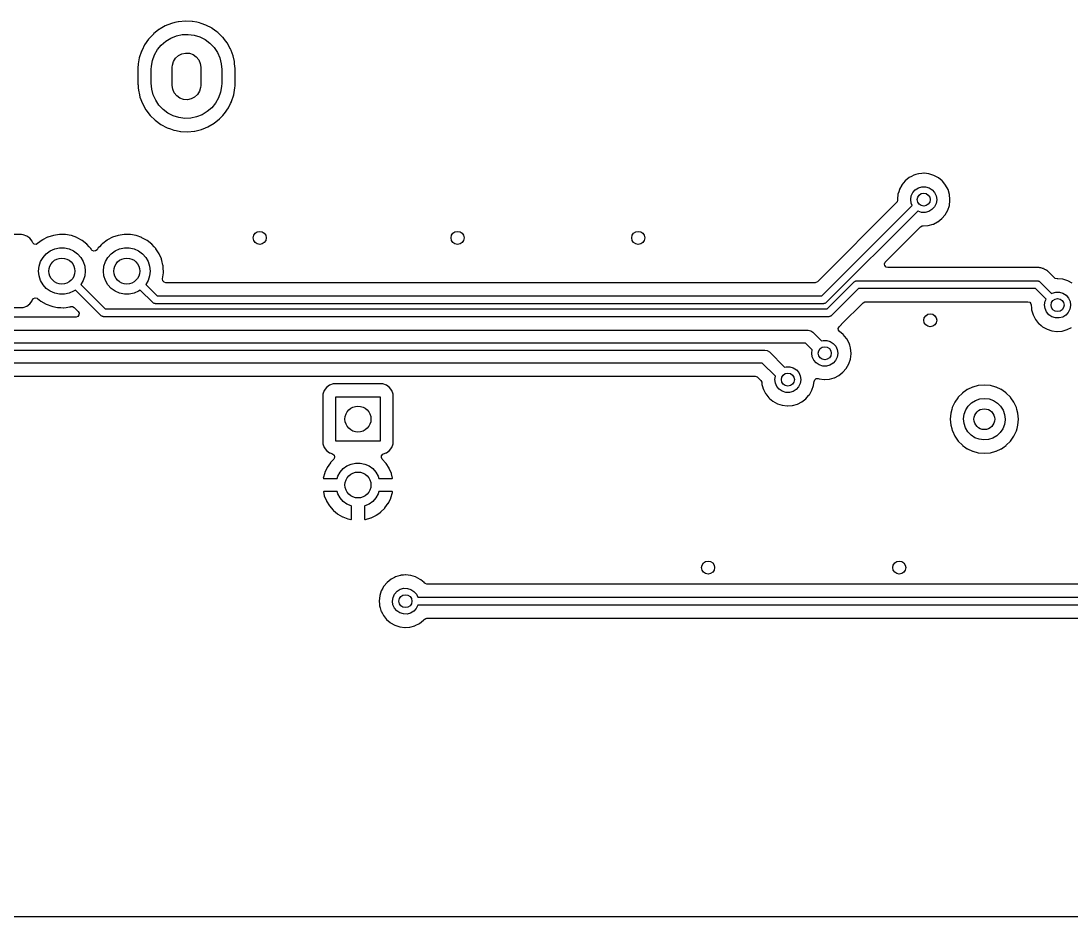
# Model space of a CAD drawing. Extents: x 123 to 292, y -246 to -33.
# Drawn here: x 231.34 to 271.79, y -246.12 to -211.61 of the extents above; entities that cross this region are included whole.
import ezdxf

# ---------------------------------------------------------------- set-up
doc = ezdxf.new("R2010")
doc.units = 0
doc.layers.add('BLACK', color=7, linetype='CONTINUOUS')

msp = doc.modelspace()

# ---------------------------------------------------------------- linework, layer by layer
at = {"layer": 'BLACK', "linetype": 'CONTINUOUS'}
for p, q in [((236.657, -211.94), (236.445, -212.109)), ((236.669, -211.933), (236.657, -211.94)), ((236.709, -211.91), (236.669, -211.933)), ((236.891, -211.803), (236.709, -211.91)), ((236.895, -211.801), (236.891, -211.803)), ((237.138, -211.703), (236.895, -211.801)), ((237.142, -211.701), (237.138, -211.703)), ((237.138, -211.703), (237.138, -211.703)), ((237.271, -211.67), (237.142, -211.701)), ((237.401, -211.638), (237.271, -211.67)), ((237.406, -211.637), (237.401, -211.638)), ((237.401, -211.638), (237.401, -211.638)), ((237.675, -211.611), (237.406, -211.637)), ((237.68, -211.611), (237.675, -211.611)), ((237.942, -211.624), (237.68, -211.611)), ((237.68, -211.611), (237.68, -211.611)), ((237.946, -211.624), (237.942, -211.624)), ((237.942, -211.624), (237.942, -211.624)), ((237.951, -211.625), (237.946, -211.624)), ((238.114, -211.658), (237.951, -211.625)), ((237.951, -211.625), (237.951, -211.625)), ((238.212, -211.677), (238.114, -211.658)), ((238.286, -211.703), (238.212, -211.677)), ((238.464, -211.766), (238.286, -211.703)), ((238.468, -211.767), (238.464, -211.766)), ((238.464, -211.766), (238.464, -211.766)), ((238.708, -211.893), (238.468, -211.767)), ((238.712, -211.896), (238.708, -211.893)), ((238.884, -212.022), (238.712, -211.896)), ((236.26, -212.308), (236.105, -212.53)), ((236.279, -212.287), (236.26, -212.308)), ((236.442, -212.113), (236.279, -212.287)), ((236.445, -212.109), (236.442, -212.113)), ((236.917, -212.385), (237.113, -212.266)), ((237.113, -212.266), (237.327, -212.181)), ((237.327, -212.181), (237.552, -212.134)), ((237.552, -212.134), (237.782, -212.126)), ((237.782, -212.126), (238.01, -212.156)), ((238.01, -212.156), (238.23, -212.224)), ((238.23, -212.224), (238.435, -212.328)), ((238.435, -212.328), (238.619, -212.465)), ((238.927, -212.053), (238.884, -212.022)), ((239.121, -212.243), (238.927, -212.053)), ((239.124, -212.246), (239.121, -212.243)), ((239.182, -212.322), (239.124, -212.246)), ((239.124, -212.246), (239.124, -212.246)), ((239.286, -212.458), (239.182, -212.322)), ((236.006, -212.731), (235.985, -212.773)), ((236.103, -212.534), (236.006, -212.731)), ((236.105, -212.53), (236.103, -212.534)), ((236.103, -212.534), (236.103, -212.534)), ((236.483, -212.914), (236.597, -212.714)), ((236.597, -212.714), (236.743, -212.536)), ((236.743, -212.536), (236.917, -212.385)), ((238.619, -212.465), (238.778, -212.632)), ((238.778, -212.632), (238.906, -212.823)), ((239.417, -212.695), (239.286, -212.458)), ((239.419, -212.699), (239.417, -212.695)), ((239.437, -212.747), (239.419, -212.699)), ((239.419, -212.699), (239.419, -212.699)), ((239.513, -212.949), (239.437, -212.747)), ((235.899, -213.035), (235.859, -213.265)), ((235.9, -213.031), (235.899, -213.035)), ((235.899, -213.035), (235.899, -213.035)), ((235.985, -212.773), (235.9, -213.031)), ((236.364, -213.356), (236.405, -213.13)), ((236.405, -213.13), (236.483, -212.914)), ((237.216, -213.17), (237.294, -213.043)), ((237.294, -213.043), (237.404, -212.942)), ((237.404, -212.942), (237.537, -212.875)), ((237.537, -212.875), (237.683, -212.845)), ((237.683, -212.845), (237.832, -212.856)), ((237.832, -212.856), (237.973, -212.907)), ((237.973, -212.907), (238.095, -212.993)), ((238.095, -212.993), (238.188, -213.109)), ((238.188, -213.109), (238.248, -213.246)), ((238.906, -212.823), (239.001, -213.032)), ((239.001, -213.032), (239.059, -213.255)), ((239.514, -212.953), (239.513, -212.949)), ((239.562, -213.17), (239.514, -212.953)), ((239.514, -212.953), (239.514, -212.953)), ((235.854, -213.298), (235.849, -213.384)), ((235.849, -213.384), (235.849, -214.073)), ((235.859, -213.265), (235.854, -213.298)), ((236.358, -213.484), (236.364, -213.356)), ((236.358, -214.004), (236.358, -213.484)), ((237.168, -213.394), (237.174, -213.314)), ((237.168, -214.094), (237.168, -213.394)), ((237.174, -213.314), (237.216, -213.17)), ((238.248, -213.246), (238.268, -213.394)), ((238.268, -213.394), (238.268, -214.094)), ((239.059, -213.255), (239.078, -213.484)), ((239.078, -213.484), (239.078, -214.004)), ((239.572, -213.214), (239.562, -213.17)), ((239.572, -213.218), (239.572, -213.214)), ((239.584, -213.385), (239.572, -213.218)), ((239.587, -213.415), (239.584, -213.385)), ((239.587, -214.104), (239.587, -213.415)), ((235.849, -214.073), (235.85, -214.075)), ((235.85, -214.075), (235.85, -214.075)), ((235.85, -214.075), (235.858, -214.186)), ((235.858, -214.186), (235.864, -214.274)), ((235.864, -214.274), (235.865, -214.279)), ((235.865, -214.279), (235.865, -214.279)), ((235.865, -214.279), (235.904, -214.457)), ((236.377, -214.233), (236.358, -214.004)), ((236.435, -214.456), (236.377, -214.233)), ((237.188, -214.242), (237.168, -214.094)), ((237.248, -214.379), (237.188, -214.242)), ((238.22, -214.318), (238.142, -214.445)), ((238.262, -214.174), (238.22, -214.318)), ((238.268, -214.094), (238.262, -214.174)), ((239.031, -214.358), (238.953, -214.574)), ((239.072, -214.132), (239.031, -214.358)), ((239.078, -214.004), (239.072, -214.132)), ((239.536, -214.457), (239.582, -214.19)), ((239.582, -214.19), (239.587, -214.104)), ((235.904, -214.457), (235.923, -214.539)), ((235.923, -214.539), (236.019, -214.793)), ((236.53, -214.665), (236.435, -214.456)), ((236.658, -214.856), (236.53, -214.665)), ((237.341, -214.495), (237.248, -214.379)), ((237.463, -214.581), (237.341, -214.495)), ((237.604, -214.632), (237.463, -214.581)), ((237.753, -214.643), (237.604, -214.632)), ((237.899, -214.613), (237.753, -214.643)), ((238.032, -214.546), (237.899, -214.613)), ((238.142, -214.445), (238.032, -214.546)), ((238.839, -214.774), (238.693, -214.952)), ((238.953, -214.574), (238.839, -214.774)), ((239.413, -214.793), (239.449, -214.719)), ((239.449, -214.719), (239.451, -214.715)), ((239.449, -214.719), (239.449, -214.719)), ((239.451, -214.715), (239.536, -214.457)), ((236.019, -214.793), (236.15, -215.03)), ((236.15, -215.03), (236.315, -215.245)), ((236.817, -215.023), (236.658, -214.856)), ((237.001, -215.16), (236.817, -215.023)), ((237.206, -215.264), (237.001, -215.16)), ((238.519, -215.103), (238.323, -215.222)), ((238.693, -214.952), (238.519, -215.103)), ((239.112, -215.249), (239.173, -215.184)), ((239.173, -215.184), (239.176, -215.18)), ((239.173, -215.184), (239.173, -215.184)), ((239.176, -215.18), (239.331, -214.958)), ((239.331, -214.958), (239.413, -214.793)), ((236.315, -215.245), (236.509, -215.435)), ((236.509, -215.435), (236.728, -215.595)), ((237.426, -215.332), (237.206, -215.264)), ((237.654, -215.362), (237.426, -215.332)), ((237.884, -215.354), (237.654, -215.362)), ((238.109, -215.307), (237.884, -215.354)), ((238.323, -215.222), (238.109, -215.307)), ((238.545, -215.685), (238.779, -215.548)), ((238.779, -215.548), (238.991, -215.379)), ((238.991, -215.379), (239.112, -215.249)), ((236.728, -215.595), (236.968, -215.721)), ((236.968, -215.721), (236.972, -215.722)), ((236.972, -215.722), (236.972, -215.722)), ((236.972, -215.722), (237.105, -215.769)), ((237.105, -215.769), (237.224, -215.811)), ((237.224, -215.811), (237.322, -215.83)), ((237.322, -215.83), (237.485, -215.863)), ((237.485, -215.863), (237.485, -215.863)), ((237.485, -215.863), (237.49, -215.864)), ((237.49, -215.864), (237.494, -215.864)), ((237.494, -215.864), (237.494, -215.864)), ((237.494, -215.864), (237.756, -215.877)), ((237.756, -215.877), (237.756, -215.877)), ((237.756, -215.877), (237.761, -215.877)), ((237.761, -215.877), (238.03, -215.851)), ((238.03, -215.851), (238.035, -215.85)), ((238.035, -215.85), (238.195, -215.811)), ((238.035, -215.85), (238.035, -215.85)), ((238.195, -215.811), (238.294, -215.787)), ((238.294, -215.787), (238.453, -215.722)), ((238.453, -215.722), (238.541, -215.687)), ((238.541, -215.687), (238.545, -215.685)), ((238.541, -215.687), (238.541, -215.687)), ((265.64, -217.602), (265.561, -217.643)), ((265.731, -217.554), (265.64, -217.602)), ((265.736, -217.551), (265.731, -217.554)), ((265.731, -217.554), (265.731, -217.554)), ((265.815, -217.528), (265.736, -217.551)), ((265.92, -217.497), (265.815, -217.528)), ((265.926, -217.496), (265.92, -217.497)), ((265.92, -217.497), (265.92, -217.497)), ((265.932, -217.495), (265.926, -217.496)), ((266.041, -217.485), (265.932, -217.495)), ((265.932, -217.495), (265.932, -217.495)), ((266.123, -217.478), (266.041, -217.485)), ((266.129, -217.478), (266.123, -217.478)), ((266.314, -217.498), (266.129, -217.478)), ((266.129, -217.478), (266.129, -217.478)), ((266.32, -217.498), (266.314, -217.498)), ((266.314, -217.498), (266.314, -217.498)), ((266.509, -217.557), (266.32, -217.498)), ((266.683, -217.651), (266.509, -217.557)), ((265.273, -217.93), (265.185, -218.092)), ((265.277, -217.924), (265.273, -217.93)), ((265.28, -217.918), (265.277, -217.924)), ((265.277, -217.924), (265.277, -217.924)), ((265.407, -217.767), (265.28, -217.918)), ((265.561, -217.643), (265.407, -217.767)), ((265.912, -218.035), (266.048, -217.996)), ((266.048, -217.996), (266.19, -217.996)), ((266.19, -217.996), (266.326, -218.037)), ((266.687, -217.655), (266.683, -217.651)), ((266.829, -217.772), (266.687, -217.655)), ((266.687, -217.655), (266.687, -217.655)), ((266.835, -217.777), (266.829, -217.772)), ((266.839, -217.782), (266.835, -217.777)), ((266.89, -217.844), (266.839, -217.782)), ((266.839, -217.782), (266.839, -217.782)), ((266.96, -217.93), (266.89, -217.844)), ((267.053, -218.105), (266.96, -217.93)), ((265.125, -218.28), (265.103, -218.477)), ((265.153, -218.192), (265.125, -218.28)), ((265.183, -218.098), (265.153, -218.192)), ((265.185, -218.092), (265.183, -218.098)), ((265.183, -218.098), (265.183, -218.098)), ((265.616, -218.485), (265.638, -218.345)), ((265.638, -218.345), (265.698, -218.216)), ((265.698, -218.216), (265.792, -218.11)), ((265.792, -218.11), (265.912, -218.035)), ((266.326, -218.037), (266.445, -218.114)), ((266.445, -218.114), (266.537, -218.222)), ((266.537, -218.222), (266.596, -218.351)), ((266.596, -218.351), (266.616, -218.491)), ((267.11, -218.294), (267.053, -218.105)), ((267.129, -218.491), (267.11, -218.294)), ((265.069, -218.607), (262.02, -221.656)), ((262.193, -222.202), (265.676, -218.719)), ((265.091, -218.577), (265.069, -218.607)), ((265.105, -218.507), (265.091, -218.577)), ((265.103, -218.477), (265.103, -218.483)), ((265.103, -218.483), (265.105, -218.507)), ((265.634, -218.625), (265.616, -218.485)), ((265.676, -218.719), (265.634, -218.625)), ((266.531, -218.771), (266.435, -218.876)), ((266.592, -218.643), (266.531, -218.771)), ((266.616, -218.503), (266.592, -218.643)), ((266.616, -218.491), (266.616, -218.503)), ((267.042, -218.903), (267.104, -218.716)), ((267.104, -218.716), (267.129, -218.519)), ((267.129, -218.519), (267.129, -218.491)), ((265.886, -218.933), (262.361, -222.458)), ((265.901, -218.942), (265.886, -218.933)), ((266.036, -218.985), (265.901, -218.942)), ((266.178, -218.987), (266.036, -218.985)), ((266.315, -218.95), (266.178, -218.987)), ((266.435, -218.876), (266.315, -218.95)), ((266.659, -219.347), (266.815, -219.225)), ((266.815, -219.225), (266.944, -219.075)), ((266.944, -219.075), (267.042, -218.903)), ((264.644, -220.894), (265.998, -219.54)), ((265.998, -219.54), (266.06, -219.506)), ((266.06, -219.506), (266.089, -219.503)), ((266.089, -219.503), (266.095, -219.504)), ((266.095, -219.504), (266.101, -219.504)), ((266.101, -219.504), (266.286, -219.489)), ((266.101, -219.504), (266.101, -219.504)), ((266.286, -219.489), (266.286, -219.489)), ((266.286, -219.489), (266.292, -219.489)), ((266.292, -219.489), (266.482, -219.436)), ((266.482, -219.436), (266.488, -219.433)), ((266.488, -219.433), (266.653, -219.349)), ((266.488, -219.433), (266.488, -219.433)), ((266.653, -219.349), (266.659, -219.347)), ((266.653, -219.349), (266.653, -219.349)), ((231.366, -219.835), (229.47, -219.835)), ((231.428, -219.842), (231.366, -219.835)), ((231.565, -219.893), (231.428, -219.842)), ((231.681, -219.981), (231.565, -219.893)), ((231.769, -220.097), (231.681, -219.981)), ((232.366, -219.943), (232.169, -220.046)), ((232.37, -219.941), (232.366, -219.943)), ((232.366, -219.943), (232.366, -219.943)), ((232.59, -219.869), (232.37, -219.941)), ((232.819, -219.834), (232.59, -219.869)), ((232.825, -219.834), (232.819, -219.834)), ((232.974, -219.836), (232.825, -219.834)), ((232.825, -219.834), (232.825, -219.834)), ((233.051, -219.837), (232.974, -219.836)), ((233.056, -219.838), (233.051, -219.837)), ((233.274, -219.877), (233.056, -219.838)), ((233.056, -219.838), (233.056, -219.838)), ((233.279, -219.878), (233.274, -219.877)), ((233.274, -219.877), (233.274, -219.877)), ((233.284, -219.879), (233.279, -219.878)), ((233.492, -219.953), (233.284, -219.879)), ((233.284, -219.879), (233.284, -219.879)), ((233.497, -219.955), (233.492, -219.953)), ((233.492, -219.953), (233.492, -219.953)), ((233.502, -219.957), (233.497, -219.955)), ((233.696, -220.064), (233.502, -219.957)), ((233.502, -219.957), (233.502, -219.957)), ((234.866, -219.943), (234.669, -220.046)), ((234.87, -219.941), (234.866, -219.943)), ((234.866, -219.943), (234.866, -219.943)), ((235.09, -219.869), (234.87, -219.941)), ((235.319, -219.834), (235.09, -219.869)), ((235.325, -219.834), (235.319, -219.834)), ((235.474, -219.836), (235.325, -219.834)), ((235.325, -219.834), (235.325, -219.834)), ((235.551, -219.837), (235.474, -219.836)), ((235.556, -219.838), (235.551, -219.837)), ((235.774, -219.877), (235.556, -219.838)), ((235.556, -219.838), (235.556, -219.838)), ((235.779, -219.878), (235.774, -219.877)), ((235.774, -219.877), (235.774, -219.877)), ((235.784, -219.879), (235.779, -219.878)), ((235.992, -219.953), (235.784, -219.879)), ((235.784, -219.879), (235.784, -219.879)), ((235.997, -219.955), (235.992, -219.953)), ((235.992, -219.953), (235.992, -219.953)), ((236.002, -219.957), (235.997, -219.955)), ((236.196, -220.064), (236.002, -219.957)), ((236.002, -219.957), (236.002, -219.957)), ((231.772, -220.106), (231.769, -220.097)), ((231.782, -220.134), (231.772, -220.106)), ((231.772, -220.106), (231.772, -220.106)), ((231.795, -220.159), (231.782, -220.134)), ((231.849, -220.205), (231.795, -220.159)), ((231.92, -220.214), (231.849, -220.205)), ((231.979, -220.186), (231.92, -220.214)), ((231.98, -220.187), (231.979, -220.186)), ((232.161, -220.051), (231.98, -220.187)), ((232.165, -220.048), (232.161, -220.051)), ((232.161, -220.051), (232.161, -220.051)), ((232.169, -220.046), (232.165, -220.048)), ((232.468, -220.465), (232.64, -220.388)), ((232.64, -220.388), (232.824, -220.349)), ((232.824, -220.349), (233.012, -220.349)), ((233.012, -220.349), (233.196, -220.388)), ((233.196, -220.388), (233.368, -220.465)), ((233.7, -220.067), (233.696, -220.064)), ((233.696, -220.064), (233.696, -220.064)), ((233.704, -220.07), (233.7, -220.067)), ((233.878, -220.207), (233.704, -220.07)), ((233.704, -220.07), (233.704, -220.07)), ((233.882, -220.21), (233.878, -220.207)), ((233.878, -220.207), (233.878, -220.207)), ((233.969, -220.306), (233.882, -220.21)), ((234.031, -220.374), (233.969, -220.306)), ((234.038, -220.382), (234.031, -220.374)), ((234.041, -220.386), (234.038, -220.382)), ((234.063, -220.421), (234.041, -220.386)), ((234.041, -220.386), (234.041, -220.386)), ((234.084, -220.445), (234.063, -220.421)), ((234.273, -220.423), (234.218, -220.468)), ((234.32, -220.355), (234.273, -220.423)), ((234.36, -220.313), (234.32, -220.355)), ((234.442, -220.226), (234.36, -220.313)), ((234.48, -220.187), (234.442, -220.226)), ((234.489, -220.18), (234.48, -220.187)), ((234.661, -220.051), (234.489, -220.18)), ((234.665, -220.048), (234.661, -220.051)), ((234.661, -220.051), (234.661, -220.051)), ((234.669, -220.046), (234.665, -220.048)), ((234.968, -220.465), (235.14, -220.388)), ((235.14, -220.388), (235.324, -220.349)), ((235.324, -220.349), (235.512, -220.349)), ((235.512, -220.349), (235.696, -220.388)), ((235.696, -220.388), (235.868, -220.465)), ((236.2, -220.067), (236.196, -220.064)), ((236.196, -220.064), (236.196, -220.064)), ((236.204, -220.07), (236.2, -220.067)), ((236.378, -220.207), (236.204, -220.07)), ((236.204, -220.07), (236.204, -220.07)), ((236.382, -220.21), (236.378, -220.207)), ((236.378, -220.207), (236.378, -220.207)), ((236.469, -220.306), (236.382, -220.21)), ((236.531, -220.374), (236.469, -220.306)), ((236.538, -220.382), (236.531, -220.374)), ((236.664, -220.576), (236.538, -220.382)), ((232.096, -220.878), (232.19, -220.715)), ((232.19, -220.715), (232.316, -220.575)), ((232.316, -220.575), (232.468, -220.465)), ((233.368, -220.465), (233.52, -220.575)), ((233.52, -220.575), (233.646, -220.715)), ((233.646, -220.715), (233.74, -220.878)), ((234.147, -220.476), (234.084, -220.445)), ((234.218, -220.468), (234.147, -220.476)), ((234.596, -220.878), (234.69, -220.715)), ((234.69, -220.715), (234.816, -220.575)), ((234.816, -220.575), (234.968, -220.465)), ((235.868, -220.465), (236.02, -220.575)), ((236.02, -220.575), (236.146, -220.715)), ((236.146, -220.715), (236.24, -220.878)), ((236.666, -220.581), (236.664, -220.576)), ((236.75, -220.776), (236.666, -220.581)), ((236.666, -220.581), (236.666, -220.581)), ((236.756, -220.789), (236.75, -220.776)), ((236.757, -220.794), (236.756, -220.789)), ((236.768, -220.836), (236.757, -220.794)), ((236.757, -220.794), (236.757, -220.794)), ((236.812, -221.013), (236.768, -220.836)), ((232.018, -221.244), (232.038, -221.057)), ((232.038, -221.431), (232.018, -221.244)), ((232.038, -221.057), (232.096, -220.878)), ((233.74, -220.878), (233.798, -221.057)), ((233.798, -221.057), (233.818, -221.244)), ((233.818, -221.244), (233.798, -221.431)), ((234.518, -221.244), (234.538, -221.057)), ((234.538, -221.431), (234.518, -221.244)), ((234.538, -221.057), (234.596, -220.878)), ((236.24, -220.878), (236.298, -221.057)), ((236.298, -221.057), (236.318, -221.244)), ((236.318, -221.244), (236.298, -221.431)), ((236.813, -221.018), (236.812, -221.013)), ((236.824, -221.154), (236.813, -221.018)), ((236.813, -221.018), (236.813, -221.018)), ((236.831, -221.244), (236.824, -221.154)), ((236.83, -221.31), (236.831, -221.247)), ((236.831, -221.247), (236.831, -221.244)), ((236.831, -221.247), (236.831, -221.247)), ((264.609, -220.965), (264.638, -220.9)), ((264.61, -220.972), (264.609, -220.965)), ((264.619, -221.035), (264.61, -220.972)), ((264.665, -221.089), (264.619, -221.035)), ((264.638, -220.9), (264.644, -220.894)), ((264.734, -221.109), (264.665, -221.089)), ((270.448, -221.109), (264.734, -221.109)), ((270.459, -221.108), (270.448, -221.109)), ((270.505, -221.104), (270.459, -221.108)), ((270.513, -221.105), (270.505, -221.104)), ((270.527, -221.107), (270.513, -221.105)), ((270.546, -221.109), (270.527, -221.107)), ((270.568, -221.109), (270.546, -221.109)), ((270.585, -221.113), (270.568, -221.109)), ((270.613, -221.12), (270.585, -221.113)), ((270.624, -221.123), (270.613, -221.12)), ((270.67, -221.13), (270.624, -221.123)), ((270.689, -221.139), (270.67, -221.13)), ((270.708, -221.145), (270.689, -221.139)), ((270.729, -221.15), (270.708, -221.145)), ((270.736, -221.154), (270.729, -221.15)), ((270.769, -221.173), (270.736, -221.154)), ((270.736, -221.154), (270.736, -221.154)), ((270.78, -221.178), (270.769, -221.173)), ((270.815, -221.193), (270.78, -221.178)), ((270.822, -221.196), (270.815, -221.193)), ((270.815, -221.193), (270.815, -221.193)), ((270.829, -221.201), (270.822, -221.196)), ((270.839, -221.209), (270.829, -221.201)), ((270.856, -221.22), (270.839, -221.209)), ((270.868, -221.227), (270.856, -221.22)), ((270.875, -221.23), (270.868, -221.227)), ((270.881, -221.236), (270.875, -221.23)), ((270.908, -221.262), (270.881, -221.236)), ((232.096, -221.61), (232.038, -221.431)), ((232.19, -221.773), (232.096, -221.61)), ((233.74, -221.61), (233.651, -221.765)), ((233.798, -221.431), (233.74, -221.61)), ((234.596, -221.61), (234.538, -221.431)), ((234.69, -221.773), (234.596, -221.61)), ((236.24, -221.61), (236.151, -221.765)), ((236.298, -221.431), (236.24, -221.61)), ((236.798, -221.549), (236.799, -221.546)), ((236.808, -221.619), (236.798, -221.549)), ((236.799, -221.543), (236.83, -221.313)), ((236.799, -221.546), (236.799, -221.543)), ((236.854, -221.673), (236.808, -221.619)), ((236.83, -221.313), (236.83, -221.31)), ((262.02, -221.656), (261.957, -221.69)), ((263.44, -221.661), (263.457, -221.651)), ((263.457, -221.651), (263.471, -221.637)), ((263.471, -221.637), (263.49, -221.632)), ((263.49, -221.632), (263.507, -221.623)), ((263.507, -221.623), (263.527, -221.623)), ((263.527, -221.623), (263.546, -221.617)), ((263.546, -221.617), (270.485, -221.617)), ((270.485, -221.617), (270.504, -221.623)), ((270.504, -221.623), (270.523, -221.623)), ((270.523, -221.623), (270.541, -221.632)), ((270.541, -221.632), (270.56, -221.637)), ((270.56, -221.637), (270.574, -221.651)), ((270.574, -221.651), (270.591, -221.661)), ((270.917, -221.27), (270.908, -221.262)), ((270.921, -221.272), (270.917, -221.27)), ((270.942, -221.293), (270.921, -221.272)), ((270.944, -221.296), (270.942, -221.293)), ((270.966, -221.316), (270.944, -221.296)), ((270.996, -221.344), (270.966, -221.316)), ((271, -221.351), (270.996, -221.344)), ((271.008, -221.36), (271, -221.351)), ((271, -221.351), (271, -221.351)), ((271.156, -221.507), (271.008, -221.36)), ((271.186, -221.53), (271.156, -221.507)), ((271.256, -221.544), (271.186, -221.53)), ((271.279, -221.541), (271.256, -221.544)), ((271.285, -221.542), (271.279, -221.541)), ((271.47, -221.561), (271.285, -221.542)), ((271.285, -221.542), (271.285, -221.542)), ((271.476, -221.562), (271.47, -221.561)), ((271.47, -221.561), (271.47, -221.561)), ((271.665, -221.621), (271.476, -221.562)), ((271.839, -221.715), (271.665, -221.621)), ((232.316, -221.913), (232.19, -221.773)), ((232.468, -222.023), (232.316, -221.913)), ((232.64, -222.1), (232.468, -222.023)), ((233.368, -222.023), (233.196, -222.1)), ((233.436, -221.974), (233.368, -222.023)), ((234.419, -222.957), (233.436, -221.974)), ((233.651, -221.765), (234.587, -222.701)), ((234.816, -221.913), (234.69, -221.773)), ((234.968, -222.023), (234.816, -221.913)), ((235.14, -222.1), (234.968, -222.023)), ((235.868, -222.023), (235.696, -222.1)), ((235.936, -221.974), (235.868, -222.023)), ((236.42, -222.458), (235.936, -221.974)), ((236.151, -221.765), (236.588, -222.202)), ((236.923, -221.693), (236.854, -221.673)), ((261.93, -221.693), (236.923, -221.693)), ((261.957, -221.69), (261.93, -221.693)), ((262.4, -222.701), (263.44, -221.661)), ((263.608, -221.917), (262.568, -222.957)), ((270.422, -221.917), (263.608, -221.917)), ((270.832, -222.327), (270.422, -221.917)), ((270.591, -221.661), (271.043, -222.114)), ((271.068, -222.098), (271.204, -222.059)), ((271.204, -222.059), (271.346, -222.06)), ((271.346, -222.06), (271.482, -222.101)), ((231.681, -222.507), (231.769, -222.391)), ((231.769, -222.391), (231.778, -222.366)), ((231.778, -222.366), (231.784, -222.351)), ((231.784, -222.351), (231.826, -222.294)), ((231.826, -222.294), (231.893, -222.269)), ((231.893, -222.269), (231.962, -222.284)), ((231.962, -222.284), (231.982, -222.298)), ((231.982, -222.298), (232.107, -222.402)), ((232.107, -222.402), (232.307, -222.519)), ((232.824, -222.139), (232.64, -222.1)), ((233.012, -222.139), (232.824, -222.139)), ((233.196, -222.1), (233.012, -222.139)), ((235.324, -222.139), (235.14, -222.1)), ((235.512, -222.139), (235.324, -222.139)), ((235.696, -222.1), (235.512, -222.139)), ((236.437, -222.468), (236.42, -222.458)), ((236.588, -222.202), (262.193, -222.202)), ((262.361, -222.458), (262.344, -222.468)), ((262.954, -223.291), (263.782, -222.463)), ((263.782, -222.463), (263.844, -222.429)), ((263.844, -222.429), (263.871, -222.426)), ((263.871, -222.426), (270.133, -222.426)), ((270.133, -222.426), (270.201, -222.446)), ((270.201, -222.446), (270.248, -222.5)), ((270.772, -222.549), (270.794, -222.409)), ((270.794, -222.409), (270.832, -222.327)), ((271.043, -222.114), (271.068, -222.098)), ((271.482, -222.101), (271.601, -222.178)), ((271.601, -222.178), (271.693, -222.285)), ((271.693, -222.285), (271.752, -222.414)), ((271.752, -222.414), (271.772, -222.555)), ((229.47, -222.653), (231.366, -222.653)), ((231.366, -222.653), (231.428, -222.646)), ((231.428, -222.646), (231.565, -222.595)), ((231.565, -222.595), (231.681, -222.507)), ((232.307, -222.519), (232.524, -222.601)), ((232.524, -222.601), (232.529, -222.602)), ((232.529, -222.602), (232.529, -222.602)), ((232.529, -222.602), (232.562, -222.609)), ((232.562, -222.609), (232.751, -222.647)), ((232.751, -222.647), (232.88, -222.652)), ((232.88, -222.652), (232.977, -222.656)), ((232.977, -222.656), (232.977, -222.656)), ((232.977, -222.656), (232.982, -222.656)), ((232.982, -222.656), (232.987, -222.655)), ((232.987, -222.655), (233.08, -222.643)), ((232.987, -222.655), (232.987, -222.655)), ((233.08, -222.643), (233.212, -222.626)), ((233.212, -222.626), (233.217, -222.625)), ((233.217, -222.625), (233.251, -222.615)), ((233.217, -222.625), (233.217, -222.625)), ((233.251, -222.615), (233.261, -222.612)), ((233.261, -222.612), (233.332, -222.611)), ((233.332, -222.611), (233.386, -222.643)), ((233.386, -222.643), (233.543, -222.8)), ((233.543, -222.8), (233.577, -222.863)), ((233.577, -222.863), (233.572, -222.934)), ((234.587, -222.701), (262.4, -222.701)), ((236.451, -222.482), (236.437, -222.468)), ((236.47, -222.487), (236.451, -222.482)), ((236.487, -222.496), (236.47, -222.487)), ((236.507, -222.496), (236.487, -222.496)), ((236.526, -222.502), (236.507, -222.496)), ((262.255, -222.502), (236.526, -222.502)), ((262.274, -222.496), (262.255, -222.502)), ((262.294, -222.496), (262.274, -222.496)), ((262.311, -222.487), (262.294, -222.496)), ((262.33, -222.482), (262.311, -222.487)), ((262.344, -222.468), (262.33, -222.482)), ((270.248, -222.5), (270.259, -222.541)), ((270.259, -222.541), (270.27, -222.672)), ((270.27, -222.672), (270.275, -222.738)), ((270.275, -222.738), (270.33, -222.928)), ((270.79, -222.689), (270.772, -222.549)), ((270.848, -222.819), (270.79, -222.689)), ((270.939, -222.928), (270.848, -222.819)), ((271.687, -222.834), (271.591, -222.939)), ((271.748, -222.707), (271.687, -222.834)), ((271.772, -222.567), (271.748, -222.707)), ((271.772, -222.555), (271.772, -222.567)), ((233.454, -223.016), (225.782, -223.016)), ((233.463, -223.015), (233.454, -223.016)), ((233.53, -222.99), (233.463, -223.015)), ((233.572, -222.934), (233.53, -222.99)), ((234.436, -222.967), (234.419, -222.957)), ((234.45, -222.981), (234.436, -222.967)), ((234.469, -222.986), (234.45, -222.981)), ((234.486, -222.996), (234.469, -222.986)), ((234.506, -222.996), (234.486, -222.996)), ((234.525, -223.001), (234.506, -222.996)), ((262.462, -223.001), (234.525, -223.001)), ((262.481, -222.996), (262.462, -223.001)), ((262.501, -222.996), (262.481, -222.996)), ((262.518, -222.986), (262.501, -222.996)), ((262.537, -222.981), (262.518, -222.986)), ((262.551, -222.967), (262.537, -222.981)), ((262.568, -222.957), (262.551, -222.967)), ((270.33, -222.928), (270.42, -223.104)), ((270.42, -223.104), (270.543, -223.259)), ((270.543, -223.259), (270.548, -223.263)), ((270.548, -223.263), (270.548, -223.263)), ((270.548, -223.263), (270.641, -223.342)), ((271.057, -223.006), (270.939, -222.928)), ((271.192, -223.048), (271.057, -223.006)), ((271.334, -223.051), (271.192, -223.048)), ((271.471, -223.014), (271.334, -223.051)), ((271.591, -222.939), (271.471, -223.014)), ((225.519, -223.524), (261.671, -223.524)), ((261.671, -223.524), (261.766, -223.543)), ((261.766, -223.543), (261.848, -223.597)), ((261.848, -223.597), (262.18, -223.93)), ((262.826, -223.45), (262.857, -223.386)), ((262.835, -223.52), (262.826, -223.45)), ((262.874, -223.567), (262.835, -223.52)), ((262.857, -223.386), (262.867, -223.377)), ((262.867, -223.377), (262.869, -223.376)), ((262.869, -223.376), (262.884, -223.36)), ((262.872, -223.569), (262.874, -223.567)), ((263.019, -223.69), (262.872, -223.569)), ((262.884, -223.36), (262.899, -223.348)), ((262.899, -223.348), (262.91, -223.34)), ((262.91, -223.34), (262.917, -223.335)), ((262.917, -223.335), (262.946, -223.299)), ((262.946, -223.299), (262.954, -223.291)), ((270.641, -223.342), (270.694, -223.387)), ((270.694, -223.387), (270.866, -223.483)), ((270.866, -223.483), (271.054, -223.545)), ((271.054, -223.545), (271.251, -223.568)), ((271.251, -223.568), (271.257, -223.567)), ((271.257, -223.567), (271.442, -223.553)), ((271.257, -223.567), (271.257, -223.567)), ((271.442, -223.553), (271.442, -223.553)), ((271.442, -223.553), (271.448, -223.553)), ((271.448, -223.553), (271.638, -223.5)), ((271.638, -223.5), (271.644, -223.497)), ((271.644, -223.497), (271.809, -223.413)), ((271.644, -223.497), (271.644, -223.497)), ((261.567, -224.024), (225.415, -224.024)), ((261.825, -224.281), (261.567, -224.024)), ((262.18, -223.93), (262.238, -223.914)), ((262.238, -223.914), (262.38, -223.914)), ((262.38, -223.914), (262.516, -223.955)), ((262.516, -223.955), (262.634, -224.032)), ((262.634, -224.032), (262.727, -224.14)), ((263.025, -223.695), (263.019, -223.69)), ((263.029, -223.7), (263.025, -223.695)), ((263.068, -223.748), (263.029, -223.7)), ((263.029, -223.7), (263.029, -223.7)), ((263.15, -223.848), (263.068, -223.748)), ((263.243, -224.023), (263.15, -223.848)), ((263.266, -224.1), (263.243, -224.023)), ((223.782, -224.286), (259.994, -224.286)), ((259.994, -224.286), (260.09, -224.305)), ((260.09, -224.305), (260.171, -224.359)), ((260.171, -224.359), (260.758, -224.946)), ((261.806, -224.403), (261.825, -224.281)), ((261.824, -224.543), (261.806, -224.403)), ((262.727, -224.14), (262.786, -224.269)), ((262.806, -224.421), (262.782, -224.561)), ((262.786, -224.269), (262.806, -224.409)), ((262.806, -224.409), (262.806, -224.421)), ((263.298, -224.206), (263.266, -224.1)), ((263.294, -224.634), (263.319, -224.437)), ((263.3, -224.212), (263.298, -224.206)), ((263.319, -224.409), (263.3, -224.212)), ((263.319, -224.437), (263.319, -224.409)), ((259.891, -224.786), (223.678, -224.786)), ((260.402, -225.297), (259.891, -224.786)), ((261.881, -224.673), (261.824, -224.543)), ((261.973, -224.782), (261.881, -224.673)), ((262.091, -224.86), (261.973, -224.782)), ((262.226, -224.903), (262.091, -224.86)), ((262.504, -224.868), (262.368, -224.905)), ((262.625, -224.794), (262.504, -224.868)), ((262.72, -224.689), (262.625, -224.794)), ((262.782, -224.561), (262.72, -224.689)), ((263.134, -224.993), (263.232, -224.821)), ((263.232, -224.821), (263.294, -224.634)), ((223.691, -225.294), (259.628, -225.294)), ((259.628, -225.294), (259.696, -225.315)), ((260.383, -225.419), (260.402, -225.297)), ((260.758, -224.946), (260.816, -224.93)), ((260.816, -224.93), (260.957, -224.93)), ((260.957, -224.93), (261.093, -224.971)), ((261.093, -224.971), (261.212, -225.048)), ((261.212, -225.048), (261.305, -225.156)), ((261.305, -225.156), (261.363, -225.285)), ((261.363, -225.285), (261.383, -225.425)), ((262.368, -224.905), (262.226, -224.903)), ((262.678, -225.351), (262.843, -225.267)), ((262.843, -225.267), (262.849, -225.265)), ((262.843, -225.267), (262.843, -225.267)), ((262.849, -225.265), (263.005, -225.143)), ((263.005, -225.143), (263.134, -224.993)), ((243.226, -225.643), (243.11, -225.731)), ((243.363, -225.592), (243.226, -225.643)), ((243.425, -225.585), (243.363, -225.592)), ((245.221, -225.585), (243.425, -225.585)), ((245.283, -225.592), (245.221, -225.585)), ((245.42, -225.643), (245.283, -225.592)), ((245.536, -225.731), (245.42, -225.643)), ((259.696, -225.315), (259.717, -225.331)), ((259.717, -225.331), (259.844, -225.459)), ((259.844, -225.459), (259.878, -225.521)), ((259.878, -225.521), (259.881, -225.537)), ((259.881, -225.537), (259.885, -225.591)), ((259.885, -225.591), (259.887, -225.608)), ((259.887, -225.608), (259.909, -225.687)), ((259.909, -225.687), (259.936, -225.78)), ((260.402, -225.559), (260.383, -225.419)), ((260.459, -225.689), (260.402, -225.559)), ((260.55, -225.798), (260.459, -225.689)), ((261.36, -225.577), (261.298, -225.705)), ((261.383, -225.437), (261.36, -225.577)), ((261.383, -225.425), (261.383, -225.437)), ((261.809, -225.837), (261.872, -225.65)), ((261.872, -225.65), (261.883, -225.56)), ((261.883, -225.56), (261.891, -225.492)), ((261.891, -225.492), (261.92, -225.427)), ((261.92, -225.427), (261.979, -225.388)), ((261.979, -225.388), (262.055, -225.388)), ((262.055, -225.388), (262.088, -225.399)), ((262.088, -225.399), (262.285, -225.422)), ((262.285, -225.422), (262.291, -225.422)), ((262.291, -225.422), (262.476, -225.407)), ((262.291, -225.422), (262.291, -225.422)), ((262.476, -225.407), (262.476, -225.407)), ((262.476, -225.407), (262.482, -225.407)), ((262.482, -225.407), (262.672, -225.354)), ((262.672, -225.354), (262.678, -225.351)), ((262.678, -225.351), (262.678, -225.351)), ((268.22, -225.657), (268.009, -225.713)), ((268.225, -225.655), (268.22, -225.657)), ((268.22, -225.657), (268.22, -225.657)), ((268.453, -225.636), (268.225, -225.655)), ((268.681, -225.655), (268.453, -225.636)), ((268.686, -225.657), (268.681, -225.655)), ((268.897, -225.713), (268.686, -225.657)), ((268.686, -225.657), (268.686, -225.657)), ((242.971, -225.984), (242.964, -226.046)), ((242.964, -226.046), (242.964, -227.842)), ((243.022, -225.847), (242.971, -225.984)), ((243.11, -225.731), (243.022, -225.847)), ((243.473, -227.794), (243.473, -226.094)), ((243.473, -226.094), (245.173, -226.094)), ((245.173, -226.094), (245.173, -227.794)), ((245.624, -225.847), (245.536, -225.731)), ((245.675, -225.984), (245.624, -225.847)), ((245.681, -226.046), (245.675, -225.984)), ((245.681, -227.842), (245.681, -226.046)), ((259.936, -225.78), (259.941, -225.798)), ((259.941, -225.798), (259.944, -225.804)), ((259.944, -225.804), (260.026, -225.963)), ((260.026, -225.963), (260.032, -225.974)), ((260.032, -225.974), (260.154, -226.129)), ((260.668, -225.876), (260.55, -225.798)), ((260.803, -225.919), (260.668, -225.876)), ((260.945, -225.921), (260.803, -225.919)), ((261.082, -225.884), (260.945, -225.921)), ((261.203, -225.81), (261.082, -225.884)), ((261.298, -225.705), (261.203, -225.81)), ((261.582, -226.159), (261.683, -226.042)), ((261.683, -226.042), (261.707, -226.014)), ((261.707, -226.014), (261.711, -226.009)), ((261.707, -226.014), (261.707, -226.014)), ((261.711, -226.009), (261.809, -225.837)), ((267.447, -226.105), (267.444, -226.109)), ((267.609, -225.943), (267.447, -226.105)), ((267.613, -225.94), (267.609, -225.943)), ((267.719, -225.866), (267.613, -225.94)), ((267.613, -225.94), (267.613, -225.94)), ((267.796, -225.811), (267.719, -225.866)), ((267.801, -225.809), (267.796, -225.811)), ((267.999, -225.717), (267.801, -225.809)), ((267.801, -225.809), (267.801, -225.809)), ((268.004, -225.715), (267.999, -225.717)), ((267.999, -225.717), (267.999, -225.717)), ((268.009, -225.713), (268.004, -225.715)), ((268.009, -225.713), (268.009, -225.713)), ((268.902, -225.715), (268.897, -225.713)), ((268.897, -225.713), (268.897, -225.713)), ((268.907, -225.717), (268.902, -225.715)), ((269.105, -225.809), (268.907, -225.717)), ((268.907, -225.717), (268.907, -225.717)), ((269.11, -225.811), (269.105, -225.809)), ((269.105, -225.809), (269.105, -225.809)), ((269.187, -225.866), (269.11, -225.811)), ((269.293, -225.94), (269.187, -225.866)), ((269.297, -225.943), (269.293, -225.94)), ((269.293, -225.94), (269.293, -225.94)), ((269.459, -226.105), (269.297, -225.943)), ((269.462, -226.109), (269.459, -226.105)), ((260.154, -226.129), (260.159, -226.133)), ((260.159, -226.133), (260.159, -226.133)), ((260.159, -226.133), (260.175, -226.146)), ((260.175, -226.146), (260.305, -226.257)), ((260.305, -226.257), (260.478, -226.354)), ((260.478, -226.354), (260.666, -226.415)), ((260.666, -226.415), (260.862, -226.438)), ((260.862, -226.438), (260.868, -226.438)), ((260.868, -226.438), (261.053, -226.423)), ((260.868, -226.438), (260.868, -226.438)), ((261.053, -226.423), (261.053, -226.423)), ((261.053, -226.423), (261.059, -226.423)), ((261.059, -226.423), (261.25, -226.37)), ((261.25, -226.37), (261.255, -226.367)), ((261.255, -226.367), (261.421, -226.283)), ((261.255, -226.367), (261.255, -226.367)), ((261.421, -226.283), (261.426, -226.281)), ((261.421, -226.283), (261.421, -226.283)), ((261.426, -226.281), (261.582, -226.159)), ((267.217, -226.505), (267.199, -226.574)), ((267.219, -226.5), (267.217, -226.505)), ((267.217, -226.505), (267.217, -226.505)), ((267.254, -226.423), (267.219, -226.5)), ((267.313, -226.297), (267.254, -226.423)), ((267.315, -226.292), (267.313, -226.297)), ((267.313, -226.297), (267.313, -226.297)), ((267.435, -226.122), (267.315, -226.292)), ((267.444, -226.109), (267.435, -226.122)), ((267.444, -226.109), (267.444, -226.109)), ((267.736, -226.593), (267.833, -226.443)), ((267.833, -226.443), (267.96, -226.319)), ((267.96, -226.319), (268.112, -226.225)), ((268.112, -226.225), (268.281, -226.168)), ((268.281, -226.168), (268.459, -226.149)), ((268.459, -226.149), (268.636, -226.17)), ((268.636, -226.17), (268.804, -226.23)), ((268.804, -226.23), (268.954, -226.326)), ((268.954, -226.326), (269.08, -226.452)), ((269.08, -226.452), (269.174, -226.603)), ((269.471, -226.122), (269.462, -226.109)), ((269.462, -226.109), (269.462, -226.109)), ((269.591, -226.292), (269.471, -226.122)), ((269.593, -226.297), (269.591, -226.292)), ((269.652, -226.423), (269.593, -226.297)), ((269.593, -226.297), (269.593, -226.297)), ((269.687, -226.5), (269.652, -226.423)), ((269.689, -226.505), (269.687, -226.5)), ((269.707, -226.574), (269.689, -226.505)), ((269.689, -226.505), (269.689, -226.505)), ((267.159, -226.721), (267.14, -226.949)), ((267.199, -226.574), (267.159, -226.721)), ((267.653, -226.938), (267.675, -226.761)), ((267.675, -226.761), (267.736, -226.593)), ((269.174, -226.603), (269.233, -226.772)), ((269.233, -226.772), (269.253, -226.949)), ((269.747, -226.721), (269.707, -226.574)), ((269.766, -226.949), (269.747, -226.721)), ((267.14, -226.949), (267.159, -227.177)), ((267.159, -227.177), (267.161, -227.182)), ((267.161, -227.182), (267.161, -227.182)), ((267.161, -227.182), (267.195, -227.311)), ((267.195, -227.311), (267.219, -227.398)), ((267.67, -227.115), (267.653, -226.938)), ((267.727, -227.285), (267.67, -227.115)), ((267.819, -227.437), (267.727, -227.285)), ((269.165, -227.315), (269.066, -227.463)), ((269.228, -227.148), (269.165, -227.315)), ((269.253, -226.971), (269.228, -227.148)), ((269.253, -226.949), (269.253, -226.971)), ((269.687, -227.398), (269.711, -227.311)), ((269.711, -227.311), (269.745, -227.182)), ((269.745, -227.182), (269.747, -227.177)), ((269.745, -227.182), (269.745, -227.182)), ((269.747, -227.177), (269.766, -226.949)), ((267.219, -227.398), (267.221, -227.403)), ((267.221, -227.403), (267.221, -227.403)), ((267.221, -227.403), (267.313, -227.601)), ((267.313, -227.601), (267.313, -227.601)), ((267.313, -227.601), (267.315, -227.606)), ((267.315, -227.606), (267.447, -227.793)), ((267.943, -227.565), (267.819, -227.437)), ((268.092, -227.663), (267.943, -227.565)), ((268.259, -227.725), (268.092, -227.663)), ((268.436, -227.749), (268.259, -227.725)), ((268.783, -227.678), (268.614, -227.733)), ((268.937, -227.586), (268.783, -227.678)), ((269.066, -227.463), (268.937, -227.586)), ((269.459, -227.793), (269.591, -227.606)), ((269.591, -227.606), (269.593, -227.601)), ((269.593, -227.601), (269.685, -227.403)), ((269.593, -227.601), (269.593, -227.601)), ((269.685, -227.403), (269.687, -227.398)), ((269.685, -227.403), (269.685, -227.403)), ((242.964, -227.842), (242.971, -227.904)), ((242.971, -227.904), (243.022, -228.041)), ((243.022, -228.041), (243.11, -228.157)), ((245.173, -227.794), (243.473, -227.794)), ((245.536, -228.157), (245.624, -228.041)), ((245.624, -228.041), (245.675, -227.904)), ((245.675, -227.904), (245.681, -227.842)), ((267.447, -227.793), (267.609, -227.955)), ((267.609, -227.955), (267.613, -227.958)), ((267.613, -227.958), (267.613, -227.958)), ((267.613, -227.958), (267.691, -228.013)), ((267.691, -228.013), (267.796, -228.087)), ((267.796, -228.087), (267.801, -228.089)), ((267.801, -228.089), (267.801, -228.089)), ((267.801, -228.089), (267.999, -228.181)), ((268.614, -227.733), (268.436, -227.749)), ((268.907, -228.181), (269.105, -228.089)), ((269.105, -228.089), (269.11, -228.087)), ((269.105, -228.089), (269.105, -228.089)), ((269.11, -228.087), (269.215, -228.013)), ((269.215, -228.013), (269.293, -227.958)), ((269.293, -227.958), (269.297, -227.955)), ((269.293, -227.958), (269.293, -227.958)), ((269.297, -227.955), (269.459, -227.793)), ((243.11, -228.157), (243.226, -228.245)), ((243.226, -228.245), (243.235, -228.248)), ((243.235, -228.248), (243.235, -228.248)), ((243.235, -228.248), (243.344, -228.289)), ((243.391, -228.494), (243.268, -228.623)), ((243.344, -228.289), (243.401, -228.331)), ((243.41, -228.467), (243.391, -228.494)), ((243.401, -228.331), (243.425, -228.398)), ((243.425, -228.398), (243.41, -228.467)), ((245.224, -228.427), (245.233, -228.356)), ((245.255, -228.491), (245.224, -228.427)), ((245.233, -228.356), (245.278, -228.302)), ((245.399, -228.649), (245.255, -228.491)), ((245.278, -228.302), (245.304, -228.288)), ((245.304, -228.288), (245.411, -228.248)), ((245.411, -228.248), (245.42, -228.245)), ((245.42, -228.245), (245.536, -228.157)), ((267.999, -228.181), (268.004, -228.183)), ((268.004, -228.183), (268.009, -228.185)), ((268.009, -228.185), (268.009, -228.185)), ((268.009, -228.185), (268.22, -228.241)), ((268.22, -228.241), (268.22, -228.241)), ((268.22, -228.241), (268.225, -228.243)), ((268.225, -228.243), (268.453, -228.262)), ((268.453, -228.262), (268.681, -228.243)), ((268.681, -228.243), (268.686, -228.241)), ((268.686, -228.241), (268.897, -228.185)), ((268.686, -228.241), (268.686, -228.241)), ((268.897, -228.185), (268.902, -228.183)), ((268.897, -228.185), (268.897, -228.185)), ((268.902, -228.183), (268.907, -228.181)), ((243.136, -228.816), (243.046, -229.009)), ((243.141, -228.807), (243.136, -228.816)), ((243.261, -228.631), (243.141, -228.807)), ((243.268, -228.623), (243.261, -228.631)), ((243.635, -228.984), (243.754, -228.852)), ((243.754, -228.852), (243.898, -228.748)), ((243.898, -228.748), (244.06, -228.676)), ((244.06, -228.676), (244.234, -228.639)), ((244.234, -228.639), (244.412, -228.639)), ((244.412, -228.639), (244.586, -228.676)), ((244.586, -228.676), (244.748, -228.748)), ((244.748, -228.748), (244.892, -228.852)), ((244.892, -228.852), (245.011, -228.984)), ((245.405, -228.657), (245.399, -228.649)), ((245.521, -228.836), (245.405, -228.657)), ((245.526, -228.845), (245.521, -228.836)), ((245.611, -229.04), (245.526, -228.845)), ((243.043, -229.018), (242.987, -229.218)), ((242.987, -229.218), (242.989, -229.227)), ((242.989, -229.227), (243.001, -229.23)), ((243.001, -229.23), (243.517, -229.23)), ((243.046, -229.009), (243.043, -229.018)), ((243.517, -229.23), (243.546, -229.138)), ((243.546, -229.138), (243.635, -228.984)), ((245.011, -228.984), (245.1, -229.138)), ((245.1, -229.138), (245.129, -229.23)), ((245.129, -229.23), (245.641, -229.23)), ((245.614, -229.05), (245.611, -229.04)), ((245.656, -229.217), (245.614, -229.05)), ((245.641, -229.23), (245.655, -229.226)), ((245.655, -229.226), (245.656, -229.217)), ((242.993, -229.742), (242.991, -229.752)), ((243.006, -229.738), (242.993, -229.742)), ((243.517, -229.738), (243.006, -229.738)), ((243.546, -229.83), (243.517, -229.738)), ((245.129, -229.738), (245.1, -229.83)), ((245.642, -229.738), (245.129, -229.738)), ((245.655, -229.742), (245.642, -229.738)), ((245.657, -229.756), (245.655, -229.742)), ((242.991, -229.752), (243.022, -229.886)), ((243.022, -229.886), (243.025, -229.896)), ((243.025, -229.896), (243.105, -230.094)), ((243.105, -230.094), (243.109, -230.103)), ((243.109, -230.103), (243.221, -230.284)), ((243.635, -229.984), (243.546, -229.83)), ((243.754, -230.116), (243.635, -229.984)), ((243.898, -230.22), (243.754, -230.116)), ((244.892, -230.116), (244.748, -230.22)), ((245.011, -229.984), (244.892, -230.116)), ((245.1, -229.83), (245.011, -229.984)), ((245.493, -230.181), (245.588, -229.99)), ((245.588, -229.99), (245.591, -229.981)), ((245.591, -229.981), (245.653, -229.777)), ((245.653, -229.777), (245.656, -229.767)), ((245.656, -229.767), (245.657, -229.756)), ((243.221, -230.284), (243.227, -230.293)), ((243.227, -230.293), (243.366, -230.454)), ((243.366, -230.454), (243.374, -230.461)), ((243.374, -230.461), (243.537, -230.597)), ((244.06, -230.292), (243.898, -230.22)), ((244.069, -230.294), (244.06, -230.292)), ((244.069, -230.803), (244.069, -230.294)), ((244.586, -230.292), (244.577, -230.294)), ((244.577, -230.294), (244.577, -230.803)), ((244.748, -230.22), (244.586, -230.292)), ((245.025, -230.651), (245.198, -230.528)), ((245.198, -230.528), (245.206, -230.521)), ((245.206, -230.521), (245.357, -230.371)), ((245.357, -230.371), (245.364, -230.363)), ((245.364, -230.363), (245.488, -230.19)), ((245.488, -230.19), (245.493, -230.181)), ((243.537, -230.597), (243.546, -230.603)), ((243.546, -230.603), (243.73, -230.71)), ((243.73, -230.71), (243.739, -230.715)), ((243.739, -230.715), (243.938, -230.791)), ((243.938, -230.791), (243.948, -230.794)), ((243.948, -230.794), (244.051, -230.815)), ((244.051, -230.815), (244.065, -230.813)), ((244.065, -230.813), (244.069, -230.803)), ((244.577, -230.803), (244.581, -230.816)), ((244.581, -230.816), (244.594, -230.818)), ((244.594, -230.818), (244.601, -230.818)), ((244.601, -230.818), (244.611, -230.815)), ((244.611, -230.815), (244.815, -230.754)), ((244.815, -230.754), (244.825, -230.75)), ((244.825, -230.75), (245.016, -230.657)), ((245.016, -230.657), (245.025, -230.651)), ((245.956, -232.966), (245.864, -232.993)), ((245.962, -232.964), (245.956, -232.966)), ((245.956, -232.966), (245.956, -232.966)), ((245.968, -232.963), (245.962, -232.964)), ((246.076, -232.954), (245.968, -232.963)), ((245.968, -232.963), (245.968, -232.963)), ((246.158, -232.946), (246.076, -232.954)), ((246.165, -232.947), (246.158, -232.946)), ((246.349, -232.966), (246.165, -232.947)), ((246.165, -232.947), (246.165, -232.947)), ((246.355, -232.967), (246.349, -232.966)), ((246.349, -232.966), (246.349, -232.966)), ((246.544, -233.025), (246.355, -232.967)), ((245.315, -233.387), (245.312, -233.392)), ((245.442, -233.235), (245.315, -233.387)), ((245.597, -233.111), (245.442, -233.235)), ((245.728, -233.043), (245.597, -233.111)), ((245.766, -233.023), (245.728, -233.043)), ((245.772, -233.02), (245.766, -233.023)), ((245.766, -233.023), (245.766, -233.023)), ((245.864, -232.993), (245.772, -233.02)), ((246.718, -233.119), (246.544, -233.025)), ((246.723, -233.123), (246.718, -233.119)), ((246.745, -233.141), (246.723, -233.123)), ((246.723, -233.123), (246.723, -233.123)), ((246.87, -233.245), (246.745, -233.141)), ((246.874, -233.25), (246.87, -233.245)), ((246.878, -233.255), (246.874, -233.25)), ((246.874, -233.25), (246.874, -233.25)), ((246.907, -233.281), (246.878, -233.255)), ((246.976, -233.301), (246.907, -233.281)), ((282.376, -233.301), (246.976, -233.301)), ((245.16, -233.749), (245.138, -233.945)), ((245.163, -233.738), (245.16, -233.749)), ((245.218, -233.566), (245.163, -233.738)), ((245.22, -233.56), (245.218, -233.566)), ((245.218, -233.566), (245.218, -233.566)), ((245.277, -233.457), (245.22, -233.56)), ((245.312, -233.392), (245.277, -233.457)), ((245.312, -233.392), (245.312, -233.392)), ((245.673, -233.813), (245.733, -233.685)), ((245.733, -233.685), (245.827, -233.579)), ((245.827, -233.579), (245.947, -233.503)), ((245.947, -233.503), (246.084, -233.464)), ((246.084, -233.464), (246.225, -233.465)), ((246.225, -233.465), (246.361, -233.506)), ((246.361, -233.506), (246.48, -233.583)), ((246.48, -233.583), (246.573, -233.69)), ((246.573, -233.69), (246.627, -233.809)), ((245.138, -233.945), (245.139, -233.951)), ((245.139, -233.951), (245.151, -234.093)), ((245.151, -234.093), (245.155, -234.142)), ((245.155, -234.142), (245.177, -234.221)), ((245.651, -233.953), (245.673, -233.813)), ((245.67, -234.094), (245.651, -233.953)), ((245.727, -234.224), (245.67, -234.094)), ((246.628, -234.111), (246.566, -234.239)), ((246.627, -233.809), (282.841, -233.809)), ((282.966, -234.109), (246.628, -234.109)), ((246.628, -234.109), (246.628, -234.111)), ((245.177, -234.221), (245.207, -234.325)), ((245.207, -234.325), (245.209, -234.332)), ((245.209, -234.332), (245.212, -234.338)), ((245.212, -234.338), (245.264, -234.439)), ((245.264, -234.439), (245.3, -234.508)), ((245.3, -234.508), (245.422, -234.663)), ((245.818, -234.332), (245.727, -234.224)), ((245.936, -234.411), (245.818, -234.332)), ((246.071, -234.453), (245.936, -234.411)), ((246.213, -234.456), (246.071, -234.453)), ((246.35, -234.418), (246.213, -234.456)), ((246.471, -234.344), (246.35, -234.418)), ((246.566, -234.239), (246.471, -234.344)), ((245.422, -234.663), (245.427, -234.667)), ((245.427, -234.667), (245.427, -234.667)), ((245.427, -234.667), (245.56, -234.781)), ((245.56, -234.781), (245.573, -234.792)), ((245.573, -234.792), (245.746, -234.888)), ((245.746, -234.888), (245.934, -234.949)), ((245.934, -234.949), (246.13, -234.973)), ((246.13, -234.973), (246.136, -234.972)), ((246.136, -234.972), (246.321, -234.958)), ((246.136, -234.972), (246.136, -234.972)), ((246.321, -234.958), (246.327, -234.957)), ((246.321, -234.958), (246.321, -234.958)), ((246.327, -234.957), (246.518, -234.904)), ((246.518, -234.904), (246.523, -234.901)), ((246.523, -234.901), (246.689, -234.818)), ((246.523, -234.901), (246.523, -234.901)), ((246.689, -234.818), (246.694, -234.815)), ((246.689, -234.818), (246.689, -234.818)), ((246.694, -234.815), (246.85, -234.693)), ((246.85, -234.693), (246.878, -234.662)), ((246.878, -234.662), (246.937, -234.623)), ((246.937, -234.623), (246.973, -234.618)), ((246.973, -234.618), (282.733, -234.618)), ((291.974, -246.125), (179.002, -246.125))]:
    msp.add_line(p, q, dxfattribs=at)
at = {"layer": 'BLACK'}
for centre, radius in [((266.116, -218.491), 0.25), ((240.538, -219.964), 0.25), ((248.158, -219.964), 0.25), ((255.118, -219.964), 0.25), ((232.918, -221.244), 0.5), ((235.418, -221.244), 0.5), ((271.272, -222.555), 0.25), ((266.37, -223.139), 0.25), ((262.306, -224.409), 0.25), ((260.883, -225.425), 0.25), ((244.323, -226.944), 0.5), ((268.453, -226.949), 0.4), ((244.323, -229.484), 0.5), ((257.81, -232.664), 0.25), ((265.176, -232.664), 0.25), ((246.151, -233.959), 0.25)]:
    msp.add_circle(centre, radius, dxfattribs=at)

doc.saveas('drawing.dxf')
